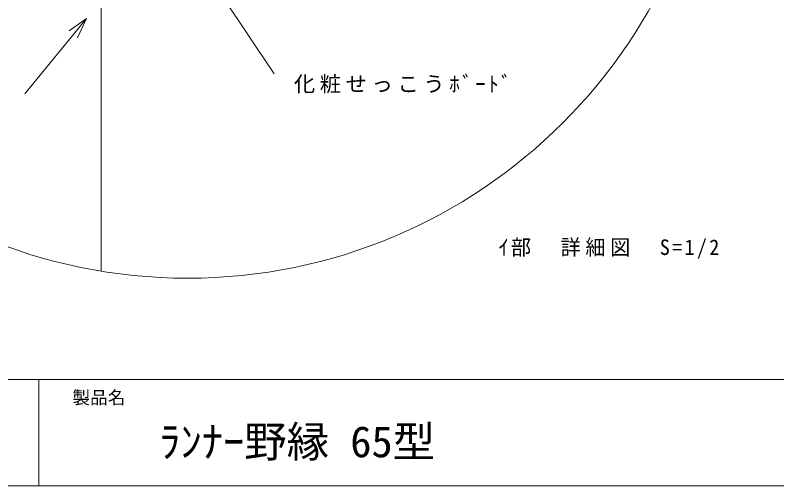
# Model space of a CAD drawing. Units: millimetres, scale not verified, with parts at other scales. Extents: x -2060 to 1861, y -4765 to 1286.
# Drawn here: x -1193 to -117, y -1464 to -799 of the extents above; entities that cross this region are included whole.
import ezdxf
from ezdxf.enums import TextEntityAlignment as Align

# ---------------------------------------------------------------- set-up
doc = ezdxf.new("R2010")
doc.units = ezdxf.units.MM
doc.header["$LTSCALE"] = 10
for name, color, linetype, lineweight in [('4-5_仕上２', 3, 'Continuous', 18), ('6-1_躯体', 3, 'Continuous', 18), ('6-5_仕上２', 2, 'Continuous', 18), ('6-7_文字', 4, 'Continuous', 18), ('E-0_図面枠', 4, 'Continuous', 18)]:
    doc.layers.add(name, color=color, linetype=linetype, lineweight=lineweight)
doc.layers.add('E-2_文字1', color=7, linetype='Continuous')
doc.layers.add('E-3_文字2', color=7, linetype='Continuous')
doc.styles.add('ＭＳ ゴシック', font='')
doc.styles.get('ＭＳ ゴシック').set_extended_font_data('MS Gothic')

msp = doc.modelspace()

# ---------------------------------------------------------------- linework, layer by layer
at = {"layer": '6-1_躯体'}
msp.add_line((-1072.28, -1160.48), (-1072.28, 319.4), dxfattribs=at)
at = {"layer": '6-5_仕上２', "color": 7}
msp.add_circle((-949.85, -420.54), 750, dxfattribs=at)
at = {"layer": '6-7_文字'}
for p, q in [((-827.67, -882.03), (-905.09, -765.9)), ((-1092.94, -803.74), (-1117.3, -821.26))]:
    msp.add_line(p, q, dxfattribs=at)
msp.add_lwpolyline([(-1180.03, -910.2), (-1092.94, -803.74), (-1105.28, -831.09)], dxfattribs=at)
at = {"layer": 'E-0_図面枠'}
for p, q in [((-2060, -1313.75), (1835, -1313.75)), ((-1160, -1313.75), (-1160, -1463.75))]:
    msp.add_line(p, q, dxfattribs=at)
at = {"layer": 'E-0_図面枠', "color": 7}
msp.add_lwpolyline([(-2060, 1286.25), (-2060, -1463.75), (1835, -1463.75)], dxfattribs=at)

# ---------------------------------------------------------------- texts
at = {"layer": '4-5_仕上２', "color": 7, "insert": (-510.59, -1143.12), "char_height": 21.99, "attachment_point": 7, "style": 'ＭＳ ゴシック'}
msp.add_mtext('\\T1.23;\\W0.95;ｲ部\u3000詳細図\u3000S=1/2', dxfattribs=at)
at = {"layer": '6-7_文字', "color": 7, "insert": (-799.72, -909.45), "char_height": 21.99, "attachment_point": 7, "style": 'ＭＳ ゴシック'}
msp.add_mtext('\\T1.22;化粧せっこうﾎﾞｰﾄﾞ', dxfattribs=at)
at = {"layer": 'E-2_文字1', "style": 'ＭＳ ゴシック'}
msp.add_text('製品名', height=18.33, dxfattribs=at).set_placement((-1112.73, -1353.77), align=Align.BOTTOM_LEFT)
at = {"layer": 'E-3_文字2', "style": 'ＭＳ ゴシック'}
msp.add_text('ﾗﾝﾅｰ野縁 65型', height=43.99, dxfattribs=at).set_placement((-989.99, -1436.66), align=Align.BOTTOM_LEFT)

doc.saveas('drawing.dxf')
